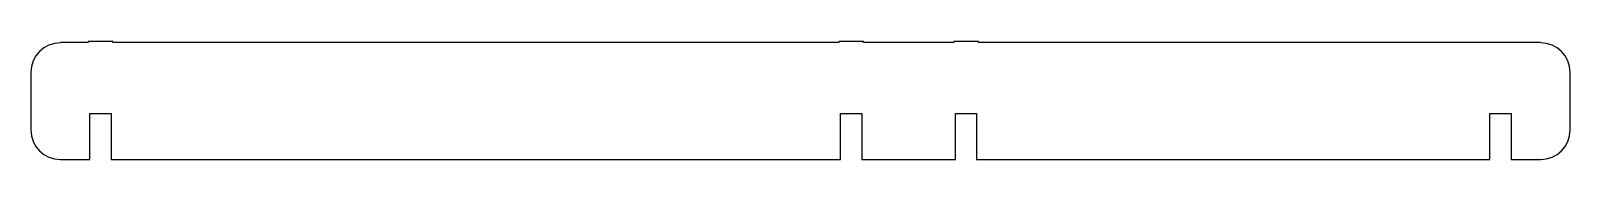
# Model space of a CAD drawing. Header units: millimetres. Extents: x -67 to 67, y -5 to 5.
import ezdxf

# ---------------------------------------------------------------- set-up
doc = ezdxf.new("R2010")
doc.units = ezdxf.units.MM
doc.layers.get('0').update_dxf_attribs({"linetype": 'CONTINUOUS'})

msp = doc.modelspace()

# ---------------------------------------------------------------- linework, layer by layer
for p, q in [((-62.07, 5.02), (-64.5, 5.02)), ((-59.93, 5.13), (-62.07, 5.13)), ((-62.07, 5.13), (-62.07, 5.02)), ((-59.93, 5.02), (-59.93, 5.13)), ((3.35, 5.02), (-59.93, 5.02)), ((5.5, 5.13), (3.35, 5.13)), ((3.35, 5.13), (3.35, 5.02)), ((5.5, 5.02), (5.5, 5.13)), ((13.35, 5.02), (5.5, 5.02)), ((15.5, 5.13), (13.35, 5.13)), ((13.35, 5.13), (13.35, 5.02)), ((15.5, 5.02), (15.5, 5.13)), ((64.5, 5.02), (15.5, 5.02)), ((-67.07, 2.44), (-67.07, -2.55)), ((67.07, -2.55), (67.07, 2.44)), ((-61.93, -1.13), (-60.07, -1.13)), ((-61.93, -5.13), (-61.93, -1.13)), ((-60.07, -1.13), (-60.07, -5.13)), ((3.5, -5.13), (3.5, -1.13)), ((3.5, -1.13), (5.35, -1.13)), ((5.35, -1.13), (5.35, -5.13)), ((13.5, -5.13), (13.5, -1.13)), ((13.5, -1.13), (15.35, -1.13)), ((15.35, -1.13), (15.35, -5.13)), ((60.07, -5.13), (60.07, -1.13)), ((60.07, -1.13), (61.93, -1.13)), ((61.93, -1.13), (61.93, -5.13)), ((-64.5, -5.13), (-61.93, -5.13)), ((-60.07, -5.13), (3.5, -5.13)), ((5.35, -5.13), (13.5, -5.13)), ((15.35, -5.13), (60.07, -5.13)), ((61.93, -5.13), (64.5, -5.13))]:
    msp.add_line(p, q)
for centre, start, end in [((-64.5, 2.44), 90, 180), ((64.5, 2.44), 0, 90), ((-64.5, -2.55), 180, 270), ((64.5, -2.55), -90, 0)]:
    msp.add_arc(centre, 2.57, start, end)

doc.saveas('drawing.dxf')
